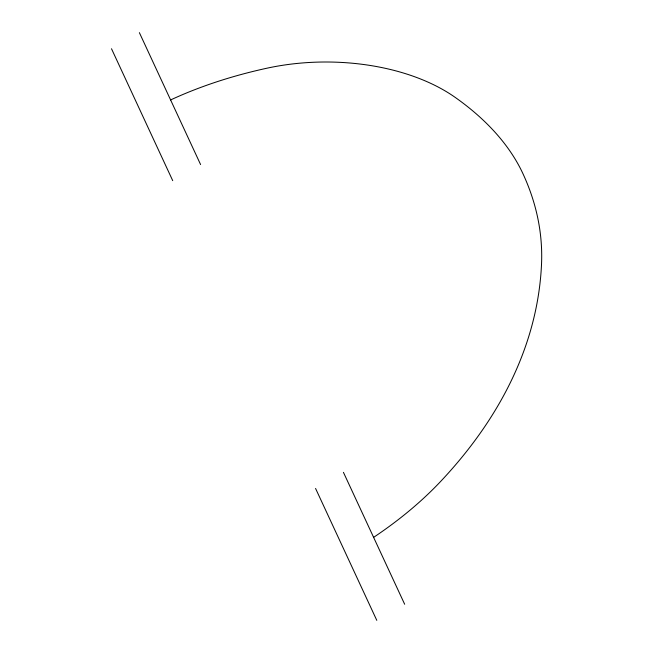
<?xml version="1.0" encoding="UTF-8"?>
<svg xmlns="http://www.w3.org/2000/svg" width="653" height="653" viewBox="0 0 653 653"><rect width="100%" height="100%" fill="white"/><g stroke="black" fill="none" stroke-linecap="round" stroke-linejoin="round"><path stroke-width="0.98" d="M139.375 32.65L200.593 164.556M343.437 472.348L404.664 604.254M111.5 48.746L172.719 180.652M315.562 488.444L376.789 620.35M373.614 537.354A551.736 318.542 0 0 0 441.15 480.902A833.522 481.228 0 0 0 541.5 264.669A551.736 318.542 0 0 0 522.906 173.608A352.285 203.393 0 0 0 455.068 97.305A167.054 96.448 0 0 0 266.938 68.206A352.285 203.393 0 0 0 170.604 99.942"/></g></svg>
